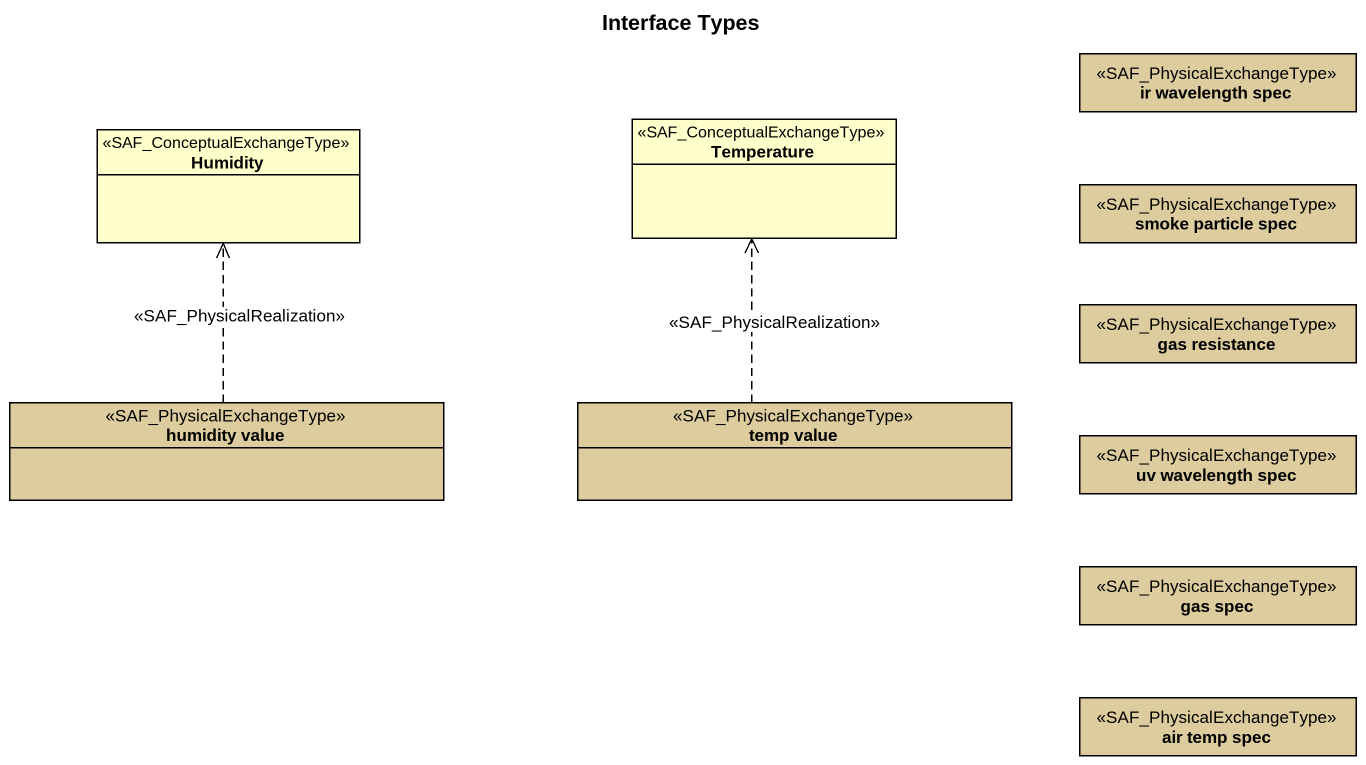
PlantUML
@startuml
title Interface Types
hide circle
hide empty members
class Temperature <<SAF_ConceptualExchangeType>>
class "ir wavelength spec" as ir_wavelength_spec <<SAF_PhysicalExchangeType>> #DDCD9E
class Humidity <<SAF_ConceptualExchangeType>>
class "smoke particle spec" as smoke_particle_spec <<SAF_PhysicalExchangeType>> #DDCD9E
class "gas resistance" as gas_resistance <<SAF_PhysicalExchangeType>> #DDCD9E
class "humidity value" as humidity_value <<SAF_PhysicalExchangeType>> #DDCD9E
class "temp value" as temp_value <<SAF_PhysicalExchangeType>> #DDCD9E
class "uv wavelength spec" as uv_wavelength_spec <<SAF_PhysicalExchangeType>> #DDCD9E
class "gas spec" as gas_spec <<SAF_PhysicalExchangeType>> #DDCD9E
class "air temp spec" as air_temp_spec <<SAF_PhysicalExchangeType>> #DDCD9E
humidity_value .up.> Humidity : <<SAF_PhysicalRealization>>
temp_value .up.> Temperature : <<SAF_PhysicalRealization>>
@enduml
